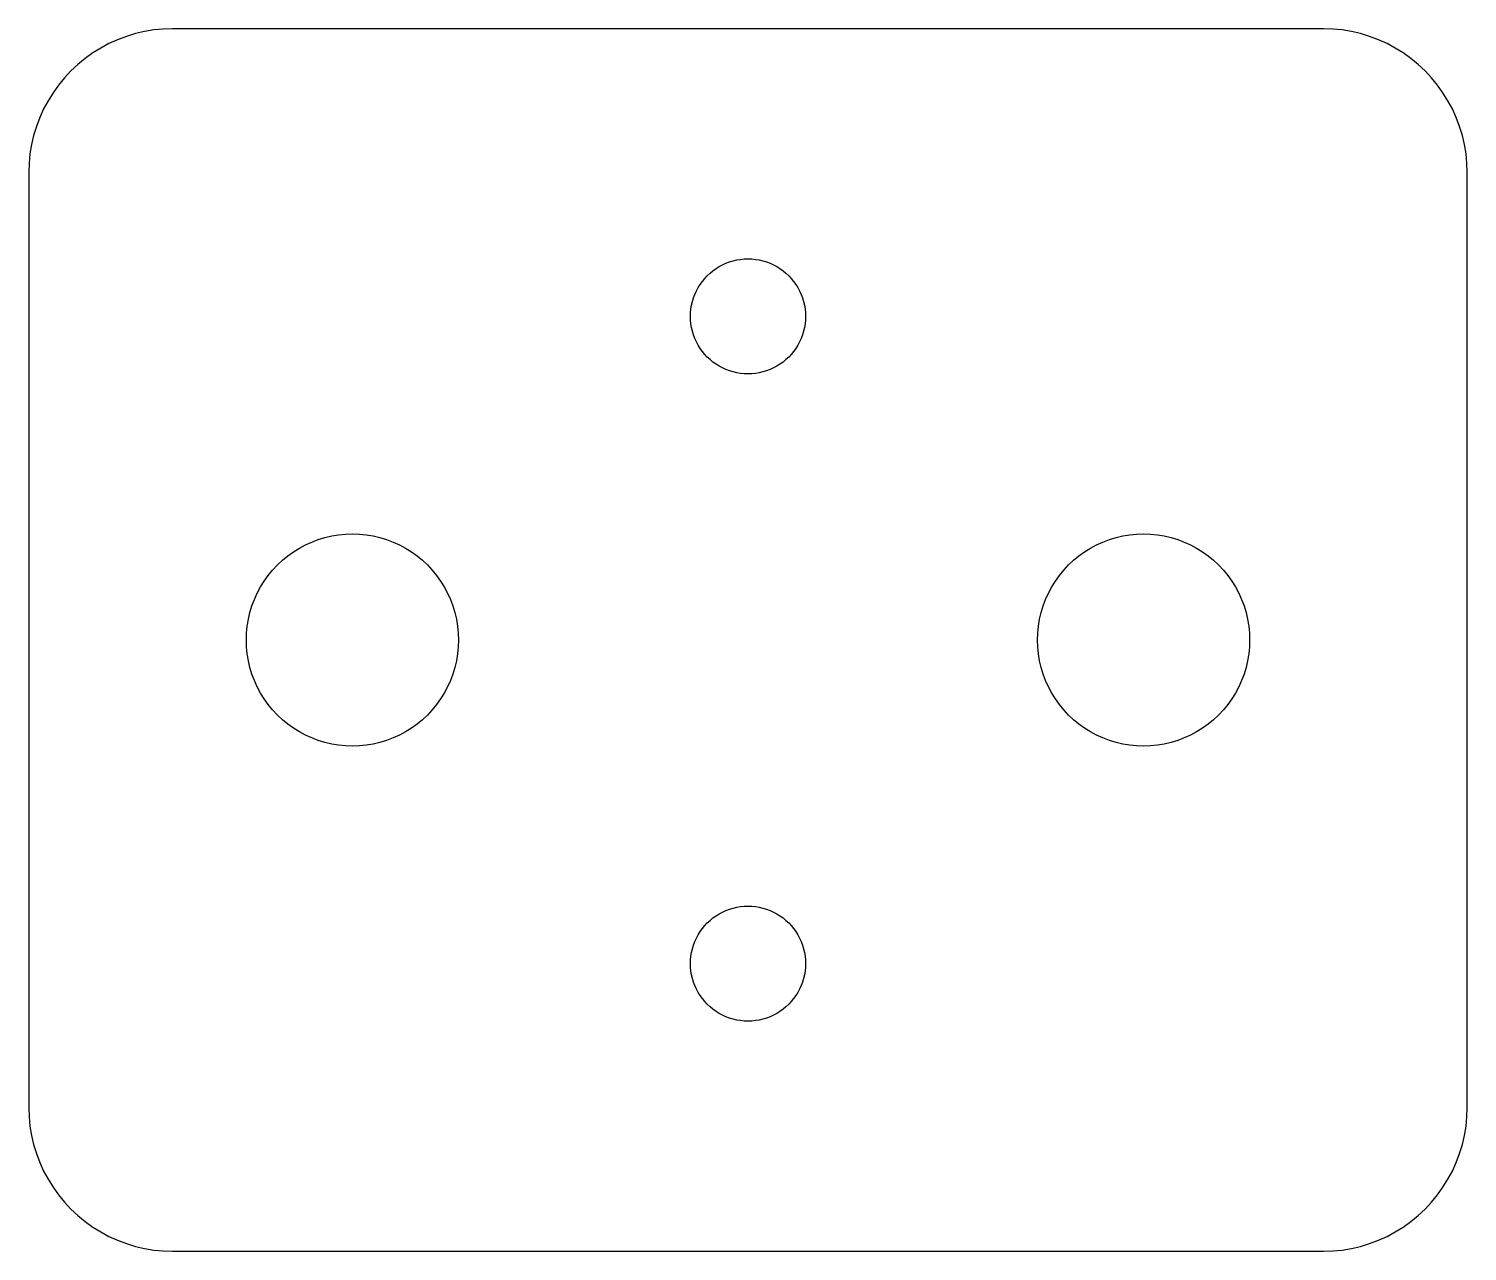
# Model space of a CAD drawing. Header units: millimetres. Extents: x -20 to 20, y -17 to 17.
import ezdxf

# ---------------------------------------------------------------- set-up
doc = ezdxf.new("R2010")
doc.units = ezdxf.units.MM

msp = doc.modelspace()

# ---------------------------------------------------------------- linework, layer by layer
at = {"layer": 'SCHNITT'}
for points in [[(16.262, -16.991), (16.522, -16.966), (16.78, -16.923), (17.035, -16.864), (17.286, -16.788), (17.531, -16.696), (17.769, -16.587), (18, -16.464), (18.222, -16.326), (18.435, -16.173), (18.637, -16.007), (18.828, -15.828), (19.007, -15.637), (19.173, -15.435), (19.326, -15.222), (19.464, -15), (19.587, -14.769), (19.696, -14.531), (19.788, -14.286), (19.864, -14.035), (19.923, -13.78), (19.966, -13.522), (19.991, -13.262), (20, -13), (20, 13), (19.991, 13.262), (19.966, 13.522), (19.923, 13.78), (19.864, 14.035), (19.788, 14.286), (19.696, 14.531), (19.587, 14.769), (19.464, 15), (19.326, 15.222), (19.173, 15.435), (19.007, 15.637), (18.828, 15.828), (18.637, 16.007), (18.435, 16.173), (18.222, 16.326), (18, 16.464), (17.769, 16.587), (17.531, 16.696), (17.286, 16.788), (17.035, 16.864), (16.78, 16.923), (16.522, 16.966), (16.262, 16.991), (16, 17), (-16, 17), (-16.262, 16.991), (-16.522, 16.966), (-16.78, 16.923), (-17.035, 16.864), (-17.286, 16.788), (-17.531, 16.696), (-17.769, 16.587), (-18, 16.464), (-18.222, 16.326), (-18.435, 16.173), (-18.637, 16.007), (-18.828, 15.828), (-19.007, 15.637), (-19.173, 15.435), (-19.326, 15.222), (-19.464, 15), (-19.587, 14.769), (-19.696, 14.531), (-19.788, 14.286), (-19.864, 14.035), (-19.923, 13.78), (-19.966, 13.522), (-19.991, 13.262), (-20, 13), (-20, -13), (-19.991, -13.262), (-19.966, -13.522), (-19.923, -13.78), (-19.864, -14.035), (-19.788, -14.286), (-19.696, -14.531), (-19.587, -14.769), (-19.464, -15), (-19.326, -15.222), (-19.173, -15.435), (-19.007, -15.637), (-18.828, -15.828), (-18.637, -16.007), (-18.435, -16.173), (-18.222, -16.326), (-18, -16.464), (-17.769, -16.587), (-17.531, -16.696), (-17.286, -16.788), (-17.035, -16.864), (-16.78, -16.923), (-16.522, -16.966), (-16.262, -16.991), (-16, -17), (16, -17)], [(-0.105, 7.403), (-0.209, 7.414), (-0.312, 7.431), (-0.414, 7.455), (-0.514, 7.485), (-0.612, 7.522), (-0.708, 7.565), (-0.8, 7.614), (-0.889, 7.67), (-0.974, 7.731), (-1.055, 7.797), (-1.131, 7.869), (-1.203, 7.945), (-1.269, 8.026), (-1.33, 8.111), (-1.386, 8.2), (-1.435, 8.292), (-1.478, 8.388), (-1.515, 8.486), (-1.545, 8.586), (-1.569, 8.688), (-1.586, 8.791), (-1.597, 8.895), (-1.6, 9), (-1.597, 9.105), (-1.586, 9.209), (-1.569, 9.312), (-1.545, 9.414), (-1.515, 9.514), (-1.478, 9.612), (-1.435, 9.708), (-1.386, 9.8), (-1.33, 9.889), (-1.269, 9.974), (-1.203, 10.055), (-1.131, 10.131), (-1.055, 10.203), (-0.974, 10.269), (-0.889, 10.33), (-0.8, 10.386), (-0.708, 10.435), (-0.612, 10.478), (-0.514, 10.515), (-0.414, 10.545), (-0.312, 10.569), (-0.209, 10.586), (-0.105, 10.597), (0, 10.6), (0.105, 10.597), (0.209, 10.586), (0.312, 10.569), (0.414, 10.545), (0.514, 10.515), (0.612, 10.478), (0.708, 10.435), (0.8, 10.386), (0.889, 10.33), (0.974, 10.269), (1.055, 10.203), (1.131, 10.131), (1.203, 10.055), (1.269, 9.974), (1.33, 9.889), (1.386, 9.8), (1.435, 9.708), (1.478, 9.612), (1.515, 9.514), (1.545, 9.414), (1.569, 9.312), (1.586, 9.209), (1.597, 9.105), (1.6, 9), (1.597, 8.895), (1.586, 8.791), (1.569, 8.688), (1.545, 8.586), (1.515, 8.486), (1.478, 8.388), (1.435, 8.292), (1.386, 8.2), (1.33, 8.111), (1.269, 8.026), (1.203, 7.945), (1.131, 7.869), (1.055, 7.797), (0.974, 7.731), (0.889, 7.67), (0.8, 7.614), (0.708, 7.565), (0.612, 7.522), (0.514, 7.485), (0.414, 7.455), (0.312, 7.431), (0.209, 7.414), (0.105, 7.403), (0, 7.4)], [(-11.193, -2.944), (-11.385, -2.925), (-11.576, -2.893), (-11.764, -2.849), (-11.948, -2.793), (-12.129, -2.725), (-12.305, -2.646), (-12.475, -2.555), (-12.639, -2.453), (-12.796, -2.34), (-12.945, -2.218), (-13.086, -2.086), (-13.218, -1.945), (-13.34, -1.796), (-13.453, -1.639), (-13.555, -1.475), (-13.646, -1.305), (-13.725, -1.129), (-13.793, -0.948), (-13.849, -0.764), (-13.893, -0.576), (-13.925, -0.385), (-13.944, -0.193), (-13.95, 0), (-13.944, 0.193), (-13.925, 0.385), (-13.893, 0.576), (-13.849, 0.764), (-13.793, 0.948), (-13.725, 1.129), (-13.646, 1.305), (-13.555, 1.475), (-13.453, 1.639), (-13.34, 1.796), (-13.218, 1.945), (-13.086, 2.086), (-12.945, 2.218), (-12.796, 2.34), (-12.639, 2.453), (-12.475, 2.555), (-12.305, 2.646), (-12.129, 2.725), (-11.948, 2.793), (-11.764, 2.849), (-11.576, 2.893), (-11.385, 2.925), (-11.193, 2.944), (-11, 2.95), (-10.807, 2.944), (-10.615, 2.925), (-10.424, 2.893), (-10.236, 2.849), (-10.052, 2.793), (-9.871, 2.725), (-9.695, 2.646), (-9.525, 2.555), (-9.361, 2.453), (-9.204, 2.34), (-9.055, 2.218), (-8.914, 2.086), (-8.782, 1.945), (-8.66, 1.796), (-8.547, 1.639), (-8.445, 1.475), (-8.354, 1.305), (-8.275, 1.129), (-8.207, 0.948), (-8.151, 0.764), (-8.107, 0.576), (-8.075, 0.385), (-8.056, 0.193), (-8.05, 0), (-8.056, -0.193), (-8.075, -0.385), (-8.107, -0.576), (-8.151, -0.764), (-8.207, -0.948), (-8.275, -1.129), (-8.354, -1.305), (-8.445, -1.475), (-8.547, -1.639), (-8.66, -1.796), (-8.782, -1.945), (-8.914, -2.086), (-9.055, -2.218), (-9.204, -2.34), (-9.361, -2.453), (-9.525, -2.555), (-9.695, -2.646), (-9.871, -2.725), (-10.052, -2.793), (-10.236, -2.849), (-10.424, -2.893), (-10.615, -2.925), (-10.807, -2.944), (-11, -2.95)], [(10.807, -2.944), (10.615, -2.925), (10.424, -2.893), (10.236, -2.849), (10.052, -2.793), (9.871, -2.725), (9.695, -2.646), (9.525, -2.555), (9.361, -2.453), (9.204, -2.34), (9.055, -2.218), (8.914, -2.086), (8.782, -1.945), (8.66, -1.796), (8.547, -1.639), (8.445, -1.475), (8.354, -1.305), (8.275, -1.129), (8.207, -0.948), (8.151, -0.764), (8.107, -0.576), (8.075, -0.385), (8.056, -0.193), (8.05, 0), (8.056, 0.193), (8.075, 0.385), (8.107, 0.576), (8.151, 0.764), (8.207, 0.948), (8.275, 1.129), (8.354, 1.305), (8.445, 1.475), (8.547, 1.639), (8.66, 1.796), (8.782, 1.945), (8.914, 2.086), (9.055, 2.218), (9.204, 2.34), (9.361, 2.453), (9.525, 2.555), (9.695, 2.646), (9.871, 2.725), (10.052, 2.793), (10.236, 2.849), (10.424, 2.893), (10.615, 2.925), (10.807, 2.944), (11, 2.95), (11.193, 2.944), (11.385, 2.925), (11.576, 2.893), (11.764, 2.849), (11.948, 2.793), (12.129, 2.725), (12.305, 2.646), (12.475, 2.555), (12.639, 2.453), (12.796, 2.34), (12.945, 2.218), (13.086, 2.086), (13.218, 1.945), (13.34, 1.796), (13.453, 1.639), (13.555, 1.475), (13.646, 1.305), (13.725, 1.129), (13.793, 0.948), (13.849, 0.764), (13.893, 0.576), (13.925, 0.385), (13.944, 0.193), (13.95, 0), (13.944, -0.193), (13.925, -0.385), (13.893, -0.576), (13.849, -0.764), (13.793, -0.948), (13.725, -1.129), (13.646, -1.305), (13.555, -1.475), (13.453, -1.639), (13.34, -1.796), (13.218, -1.945), (13.086, -2.086), (12.945, -2.218), (12.796, -2.34), (12.639, -2.453), (12.475, -2.555), (12.305, -2.646), (12.129, -2.725), (11.948, -2.793), (11.764, -2.849), (11.576, -2.893), (11.385, -2.925), (11.193, -2.944), (11, -2.95)], [(-0.105, -10.597), (-0.209, -10.586), (-0.312, -10.569), (-0.414, -10.545), (-0.514, -10.515), (-0.612, -10.478), (-0.708, -10.435), (-0.8, -10.386), (-0.889, -10.33), (-0.974, -10.269), (-1.055, -10.203), (-1.131, -10.131), (-1.203, -10.055), (-1.269, -9.974), (-1.33, -9.889), (-1.386, -9.8), (-1.435, -9.708), (-1.478, -9.612), (-1.515, -9.514), (-1.545, -9.414), (-1.569, -9.312), (-1.586, -9.209), (-1.597, -9.105), (-1.6, -9), (-1.597, -8.895), (-1.586, -8.791), (-1.569, -8.688), (-1.545, -8.586), (-1.515, -8.486), (-1.478, -8.388), (-1.435, -8.292), (-1.386, -8.2), (-1.33, -8.111), (-1.269, -8.026), (-1.203, -7.945), (-1.131, -7.869), (-1.055, -7.797), (-0.974, -7.731), (-0.889, -7.67), (-0.8, -7.614), (-0.708, -7.565), (-0.612, -7.522), (-0.514, -7.485), (-0.414, -7.455), (-0.312, -7.431), (-0.209, -7.414), (-0.105, -7.403), (0, -7.4), (0.105, -7.403), (0.209, -7.414), (0.312, -7.431), (0.414, -7.455), (0.514, -7.485), (0.612, -7.522), (0.708, -7.565), (0.8, -7.614), (0.889, -7.67), (0.974, -7.731), (1.055, -7.797), (1.131, -7.869), (1.203, -7.945), (1.269, -8.026), (1.33, -8.111), (1.386, -8.2), (1.435, -8.292), (1.478, -8.388), (1.515, -8.486), (1.545, -8.586), (1.569, -8.688), (1.586, -8.791), (1.597, -8.895), (1.6, -9), (1.597, -9.105), (1.586, -9.209), (1.569, -9.312), (1.545, -9.414), (1.515, -9.514), (1.478, -9.612), (1.435, -9.708), (1.386, -9.8), (1.33, -9.889), (1.269, -9.974), (1.203, -10.055), (1.131, -10.131), (1.055, -10.203), (0.974, -10.269), (0.889, -10.33), (0.8, -10.386), (0.708, -10.435), (0.612, -10.478), (0.514, -10.515), (0.414, -10.545), (0.312, -10.569), (0.209, -10.586), (0.105, -10.597), (0, -10.6)]]:
    msp.add_lwpolyline(points, close=True, dxfattribs=at)

doc.saveas('drawing.dxf')
